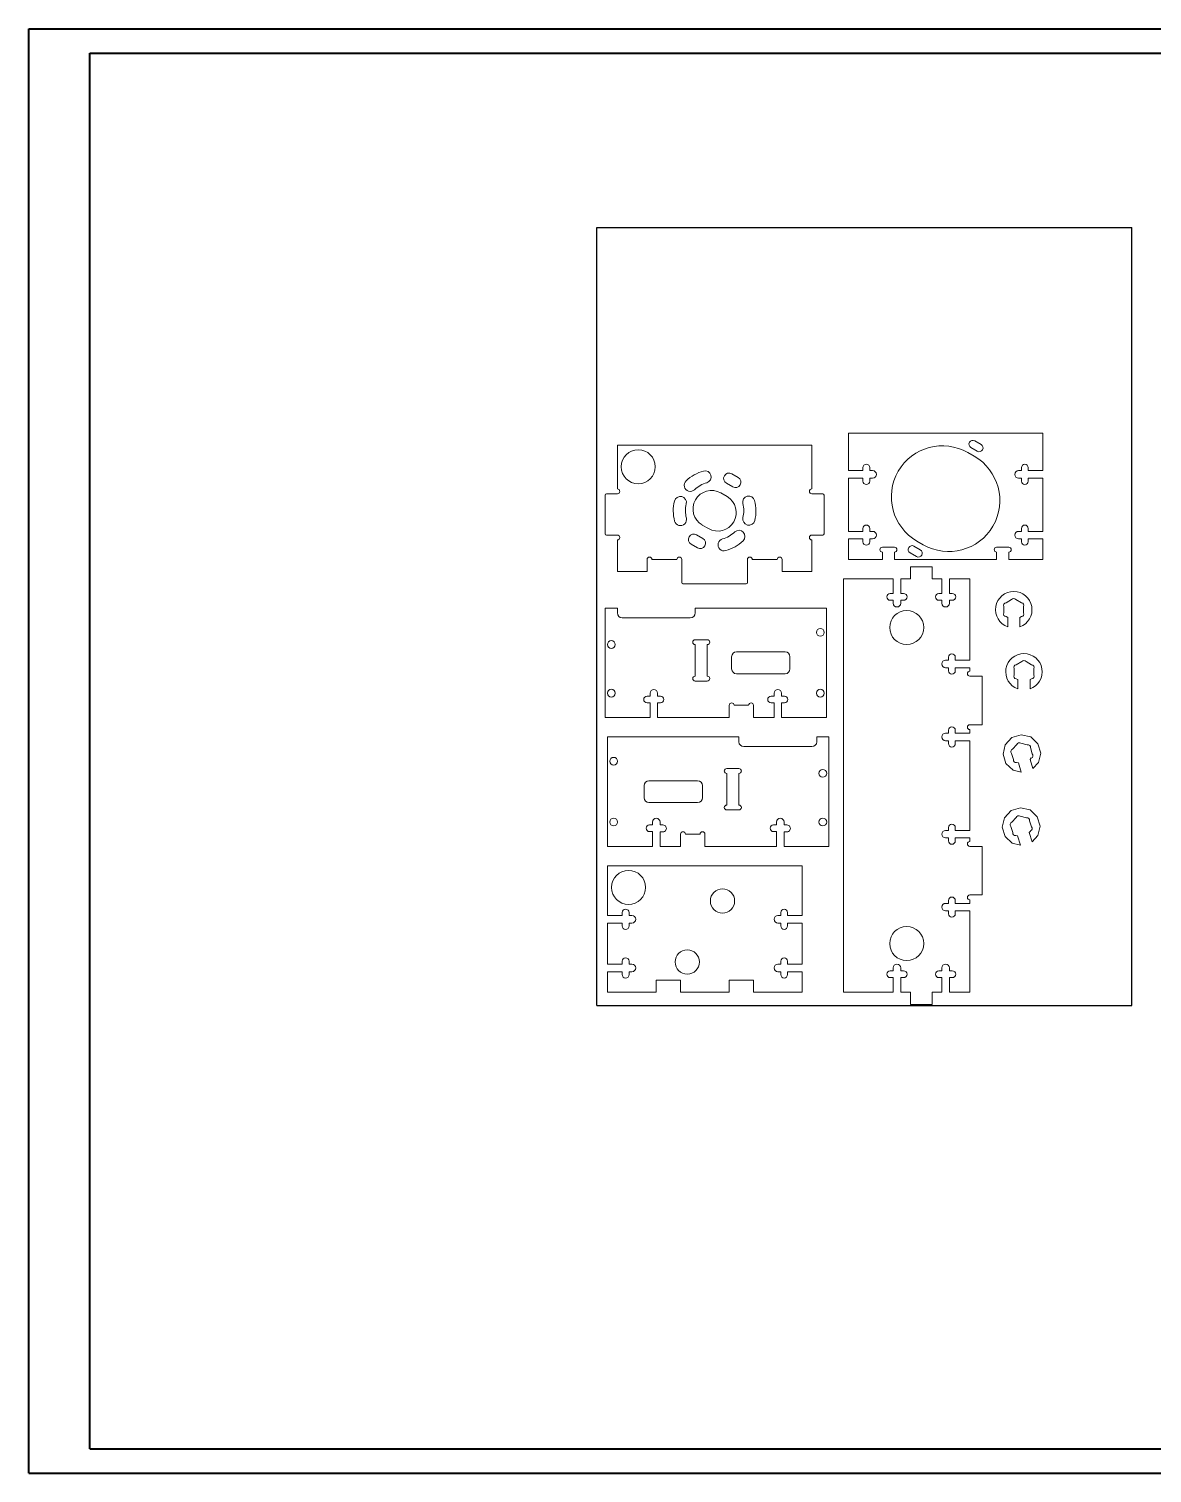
# Model space of a CAD drawing. Header units: millimetres. Extents: x 0 to 841, y 0 to 594.
# Drawn here: x 0 to 462, y 0 to 594 of the extents above; entities that cross this region are included whole.
import ezdxf

# ---------------------------------------------------------------- set-up
doc = ezdxf.new("R2010")
doc.units = ezdxf.units.MM

msp = doc.modelspace()

# ---------------------------------------------------------------- linework, layer by layer
at = {"color": 7, "linetype": 'Continuous', "lineweight": 40}
for p, q in [((0.08, 0.21), (0.08, 594.21)), ((0.08, 594.21), (841.08, 594.21)), ((25.08, 10.21), (25.08, 584.21)), ((25.08, 584.21), (831.08, 584.21)), ((25.08, 10.21), (831.08, 10.21)), ((0.08, 0.21), (841.08, 0.21))]:
    msp.add_line(p, q, dxfattribs=at)
at = {"color": 7, "linetype": 'Continuous'}
for p, q in [((233.63, 192.59), (233.63, 512.59)), ((233.63, 512.59), (453.63, 512.59)), ((453.63, 192.59), (453.63, 512.59)), ((233.63, 192.59), (453.63, 192.59))]:
    msp.add_line(p, q, dxfattribs=at)
at = {"color": 7, "linetype": 'Continuous', "lineweight": 15}
for p, q in [((337.1, 428), (417.1, 428)), ((337.1, 412.55), (337.1, 428)), ((417.1, 428), (417.1, 412.55)), ((242.1, 405), (242.1, 423)), ((242.1, 423), (322.1, 423)), ((322.1, 423), (322.1, 405)), ((387.5, 422.01), (390.1, 420.51)), ((391.7, 423.28), (389.1, 424.78)), ((388.9, 418.43), (386.3, 419.93)), ((289.18, 411.25), (291.78, 409.75)), ((343.1, 412.55), (337.1, 412.55)), ((343.1, 413.75), (343.1, 412.55)), ((345.9, 412.55), (345.9, 413.75)), ((347.1, 412.55), (345.9, 412.55)), ((408.3, 412.55), (407.1, 412.55)), ((408.3, 413.75), (408.3, 412.55)), ((411.1, 412.55), (411.1, 413.75)), ((417.1, 412.55), (411.1, 412.55)), ((289.53, 405.85), (286.93, 407.35)), ((337.1, 409.45), (343.1, 409.45)), ((337.1, 387.55), (337.1, 409.45)), ((343.1, 409.45), (343.1, 408.25)), ((345.9, 408.25), (345.9, 409.45)), ((345.9, 409.45), (347.1, 409.45)), ((407.1, 409.45), (408.3, 409.45)), ((408.3, 409.45), (408.3, 408.25)), ((411.1, 408.25), (411.1, 409.45)), ((411.1, 409.45), (417.1, 409.45)), ((417.1, 409.45), (417.1, 387.55)), ((237.1, 386.5), (237.1, 402.5)), ((237.6, 403), (242.1, 403)), ((284.6, 403.33), (287.2, 401.83)), ((322.1, 403), (326.6, 403)), ((327.1, 402.5), (327.1, 386.5)), ((274.68, 386.14), (277.28, 384.64)), ((279.6, 388.66), (277, 390.16)), ((343.1, 387.55), (337.1, 387.55)), ((343.1, 388.75), (343.1, 387.55)), ((345.9, 387.55), (345.9, 388.75)), ((347.1, 387.55), (345.9, 387.55)), ((408.3, 387.55), (407.1, 387.55)), ((408.3, 388.75), (408.3, 387.55)), ((411.1, 387.55), (411.1, 388.75)), ((417.1, 387.55), (411.1, 387.55)), ((242.1, 386), (237.6, 386)), ((242.1, 371), (242.1, 384)), ((275.03, 380.74), (272.43, 382.24)), ((326.6, 386), (322.1, 386)), ((322.1, 384), (322.1, 371)), ((337.1, 384.45), (343.1, 384.45)), ((337.1, 376), (337.1, 384.45)), ((343.1, 384.45), (343.1, 383.25)), ((345.9, 383.25), (345.9, 384.45)), ((345.9, 384.45), (347.1, 384.45)), ((351.1, 381), (356.1, 381)), ((366.7, 379.98), (364.1, 381.48)), ((365.3, 383.56), (367.9, 382.06)), ((398.1, 381), (403.1, 381)), ((407.1, 384.45), (408.3, 384.45)), ((408.3, 384.45), (408.3, 383.25)), ((411.1, 383.25), (411.1, 384.45)), ((411.1, 384.45), (417.1, 384.45)), ((417.1, 384.45), (417.1, 376)), ((254.35, 371), (254.35, 376)), ((256.35, 376), (266.6, 376)), ((268.6, 366.5), (268.6, 376)), ((295.6, 376), (295.6, 366.5)), ((297.6, 376), (307.85, 376)), ((309.85, 376), (309.85, 371)), ((351.1, 376), (337.1, 376)), ((351.1, 376), (351.1, 379)), ((356.1, 379), (356.1, 376)), ((398.1, 376), (356.1, 376)), ((362.5, 378.71), (365.1, 377.21)), ((398.1, 376), (398.1, 379)), ((403.1, 379), (403.1, 376)), ((417.1, 376), (403.1, 376)), ((254.35, 371), (242.1, 371)), ((322.1, 371), (309.85, 371)), ((362.65, 373), (362.65, 368)), ((371.55, 373), (362.65, 373)), ((371.55, 368), (371.55, 373)), ((295.1, 366), (269.1, 366)), ((335.1, 368), (335.1, 198)), ((355.55, 368), (335.1, 368)), ((355.55, 368), (355.55, 362)), ((358.65, 362), (358.65, 368)), ((362.65, 368), (358.65, 368)), ((375.55, 368), (371.55, 368)), ((375.55, 368), (375.55, 362)), ((378.65, 362), (378.65, 368)), ((387.1, 368), (378.65, 368)), ((387.1, 334.55), (387.1, 368)), ((355.55, 362), (354.35, 362)), ((354.35, 359.2), (355.55, 359.2)), ((355.55, 359.2), (355.55, 358)), ((359.85, 362), (358.65, 362)), ((358.65, 358), (358.65, 359.2)), ((358.65, 359.2), (359.85, 359.2)), ((375.55, 362), (374.35, 362)), ((374.35, 359.2), (375.55, 359.2)), ((375.55, 359.2), (375.55, 358)), ((379.85, 362), (378.65, 362)), ((378.65, 358), (378.65, 359.2)), ((378.65, 359.2), (379.85, 359.2)), ((401.08, 353.98), (401.08, 356.66)), ((401.95, 358.16), (404.26, 359.5)), ((406, 359.5), (408.31, 358.16)), ((409.18, 356.66), (409.18, 353.98)), ((242.1, 356), (237.1, 356)), ((237.1, 356), (237.1, 311)), ((242.1, 356), (242.1, 354)), ((244.1, 352), (272.1, 352)), ((274.1, 354), (274.1, 356)), ((328.1, 356), (274.1, 356)), ((328.1, 311), (328.1, 356)), ((402.63, 352.09), (401.95, 352.48)), ((402.63, 348.25), (402.63, 352.09)), ((408.31, 352.48), (407.63, 352.09)), ((407.63, 352.09), (407.63, 348.25)), ((274.1, 343), (279.1, 343)), ((274.1, 328), (274.1, 341)), ((279.1, 341), (279.1, 328)), ((289.1, 336), (289.1, 331)), ((311.1, 338), (291.1, 338)), ((313.1, 331), (313.1, 336)), ((378.3, 334.55), (377.1, 334.55)), ((378.3, 335.75), (378.3, 334.55)), ((381.1, 334.55), (381.1, 335.75)), ((387.1, 334.55), (381.1, 334.55)), ((406.13, 332.64), (408.45, 333.98)), ((410.18, 333.98), (412.5, 332.64)), ((291.1, 329), (311.1, 329)), ((377.1, 331.45), (378.3, 331.45)), ((378.3, 331.45), (378.3, 330.25)), ((381.1, 330.25), (381.1, 331.45)), ((381.1, 331.45), (387.1, 331.45)), ((387.1, 330), (387.1, 331.45)), ((392.1, 328), (387.1, 328)), ((392.1, 308), (392.1, 328)), ((405.27, 328.46), (405.27, 331.14)), ((406.82, 326.57), (406.13, 326.96)), ((412.5, 326.96), (411.82, 326.57)), ((413.37, 331.14), (413.37, 328.46)), ((255.55, 321), (255.55, 319.79)), ((258.65, 319.79), (258.65, 321)), ((279.1, 326), (274.1, 326)), ((306.55, 321), (306.55, 319.79)), ((309.65, 319.79), (309.65, 321)), ((406.82, 322.73), (406.82, 326.57)), ((411.82, 326.57), (411.82, 322.73)), ((255.55, 319.79), (254.34, 319.79)), ((254.35, 317), (255.55, 317)), ((255.55, 317), (255.55, 311)), ((259.85, 319.79), (258.65, 319.79)), ((258.65, 317.06), (259.85, 317.06)), ((258.65, 311), (258.65, 317.06)), ((288.1, 316), (288.1, 311)), ((296.1, 316), (290.1, 316)), ((298.1, 311), (298.1, 316)), ((306.55, 319.79), (305.34, 319.79)), ((305.35, 317), (306.55, 317)), ((306.55, 317), (306.55, 311)), ((310.85, 319.79), (309.65, 319.79)), ((309.65, 311), (309.65, 317.06)), ((309.65, 317.06), (310.85, 317.06)), ((237.1, 311), (255.55, 311)), ((258.65, 311), (288.1, 311)), ((298.1, 311), (306.55, 311)), ((309.65, 311), (328.1, 311)), ((238.1, 303), (292.1, 303)), ((238.1, 258), (238.1, 303)), ((292.1, 303), (292.1, 301)), ((324.1, 301), (324.1, 303)), ((324.1, 303), (329.1, 303)), ((329.1, 303), (329.1, 258)), ((378.3, 304.55), (377.1, 304.55)), ((378.3, 305.75), (378.3, 304.55)), ((381.1, 304.55), (381.1, 305.75)), ((387.1, 304.55), (381.1, 304.55)), ((387.1, 308), (392.1, 308)), ((387.1, 304.55), (387.1, 306)), ((408.24, 303.89), (404.39, 302.73)), ((412.15, 302.98), (408.24, 303.89)), ((415.08, 300.23), (412.15, 302.98)), ((294.1, 299), (322.1, 299)), ((377.1, 301.45), (378.3, 301.45)), ((378.3, 301.45), (378.3, 300.25)), ((381.1, 300.25), (381.1, 301.45)), ((381.1, 301.45), (387.1, 301.45)), ((387.1, 264.55), (387.1, 301.45)), ((401.64, 299.79), (400.73, 295.88)), ((404.39, 302.73), (401.64, 299.79)), ((406.45, 299.88), (404.62, 297.92)), ((410.71, 299.77), (408.11, 300.38)), ((412.75, 296.02), (411.98, 298.59)), ((416.25, 296.38), (415.08, 300.23)), ((400.73, 295.88), (401.89, 292.03)), ((401.89, 292.03), (404.83, 289.28)), ((404.22, 296.24), (405, 293.68)), ((406.26, 292.49), (407.03, 292.31)), ((407.03, 292.31), (408.19, 288.5)), ((411.82, 293.76), (412.36, 294.34)), ((412.97, 289.95), (411.82, 293.76)), ((412.97, 289.95), (415.33, 292.47)), ((415.33, 292.47), (416.25, 296.38)), ((292.1, 290), (287.1, 290)), ((287.1, 288), (287.1, 275)), ((292.1, 275), (292.1, 288)), ((404.83, 289.28), (408.19, 288.5)), ((253.1, 283), (253.1, 278)), ((275.1, 285), (255.1, 285)), ((277.1, 278), (277.1, 283)), ((255.1, 276), (275.1, 276)), ((407.93, 273.86), (404.08, 272.7)), ((411.84, 272.95), (407.93, 273.86)), ((256.55, 268), (256.55, 266.79)), ((259.65, 266.79), (259.65, 268)), ((287.1, 273), (292.1, 273)), ((307.55, 268), (307.55, 266.79)), ((310.65, 266.79), (310.65, 268)), ((401.33, 269.77), (400.42, 265.85)), ((404.08, 272.7), (401.33, 269.77)), ((406.14, 269.85), (404.31, 267.9)), ((410.41, 269.74), (407.8, 270.35)), ((412.45, 266), (411.67, 268.56)), ((414.78, 270.2), (411.84, 272.95)), ((415.94, 266.35), (414.78, 270.2)), ((256.55, 266.79), (255.35, 266.79)), ((255.35, 264.06), (256.55, 264.06)), ((256.55, 264.06), (256.55, 258)), ((260.87, 266.79), (259.65, 266.79)), ((259.65, 258), (259.65, 264)), ((259.65, 264), (260.85, 264)), ((268.1, 263), (268.1, 258)), ((276.1, 263), (270.1, 263)), ((278.1, 258), (278.1, 263)), ((307.55, 266.79), (306.35, 266.79)), ((306.35, 264.06), (307.55, 264.06)), ((307.55, 264.06), (307.55, 258)), ((311.87, 266.79), (310.65, 266.79)), ((310.65, 258), (310.65, 264)), ((310.65, 264), (311.85, 264)), ((378.3, 264.55), (377.1, 264.55)), ((377.1, 261.45), (378.3, 261.45)), ((378.3, 265.75), (378.3, 264.55)), ((378.3, 261.45), (378.3, 260.25)), ((381.1, 264.55), (381.1, 265.75)), ((387.1, 264.55), (381.1, 264.55)), ((381.1, 260.25), (381.1, 261.45)), ((381.1, 261.45), (387.1, 261.45)), ((387.1, 260), (387.1, 261.45)), ((400.42, 265.85), (401.59, 262.01)), ((401.59, 262.01), (404.52, 259.26)), ((403.92, 266.21), (404.69, 263.65)), ((405.96, 262.46), (406.73, 262.28)), ((406.73, 262.28), (407.88, 258.47)), ((411.51, 263.73), (412.05, 264.31)), ((412.67, 259.92), (411.51, 263.73)), ((412.67, 259.92), (415.03, 262.44)), ((415.03, 262.44), (415.94, 266.35)), ((256.55, 258), (238.1, 258)), ((268.1, 258), (259.65, 258)), ((307.55, 258), (278.1, 258)), ((329.1, 258), (310.65, 258)), ((392.1, 258), (387.1, 258)), ((392.1, 238), (392.1, 258)), ((404.52, 259.26), (407.88, 258.47)), ((238.1, 229.55), (238.1, 250)), ((238.1, 250), (318.1, 250)), ((318.1, 250), (318.1, 229.55)), ((387.1, 238), (392.1, 238)), ((378.3, 234.55), (377.1, 234.55)), ((378.3, 235.75), (378.3, 234.55)), ((381.1, 234.55), (381.1, 235.75)), ((387.1, 234.55), (381.1, 234.55)), ((387.1, 234.55), (387.1, 236)), ((244.1, 229.55), (238.1, 229.55)), ((238.1, 209.55), (238.1, 226.45)), ((238.1, 226.45), (244.1, 226.45)), ((244.1, 230.75), (244.1, 229.55)), ((244.1, 226.45), (244.1, 225.25)), ((246.9, 229.55), (246.9, 230.75)), ((248.1, 229.55), (246.9, 229.55)), ((246.9, 225.25), (246.9, 226.45)), ((246.9, 226.45), (248.1, 226.45)), ((309.3, 229.55), (308.1, 229.55)), ((308.1, 226.45), (309.3, 226.45)), ((309.3, 230.75), (309.3, 229.55)), ((309.3, 226.45), (309.3, 225.25)), ((312.1, 229.55), (312.1, 230.75)), ((318.1, 229.55), (312.1, 229.55)), ((312.1, 226.45), (318.1, 226.45)), ((312.1, 225.25), (312.1, 226.45)), ((318.1, 226.45), (318.1, 209.55)), ((377.1, 231.45), (378.3, 231.45)), ((378.3, 231.45), (378.3, 230.25)), ((381.1, 230.25), (381.1, 231.45)), ((381.1, 231.45), (387.1, 231.45)), ((387.1, 198), (387.1, 231.45)), ((244.1, 209.55), (238.1, 209.55)), ((244.1, 210.75), (244.1, 209.55)), ((246.9, 209.55), (246.9, 210.75)), ((248.1, 209.55), (246.9, 209.55)), ((309.3, 209.55), (308.1, 209.55)), ((309.3, 210.75), (309.3, 209.55)), ((312.1, 209.55), (312.1, 210.75)), ((318.1, 209.55), (312.1, 209.55)), ((355.55, 208), (355.55, 206.8)), ((358.65, 206.8), (358.65, 208)), ((375.55, 208), (375.55, 206.8)), ((378.65, 206.8), (378.65, 208)), ((238.1, 206.45), (244.1, 206.45)), ((238.1, 198), (238.1, 206.45)), ((244.1, 206.45), (244.1, 205.25)), ((246.9, 206.45), (248.1, 206.45)), ((246.9, 205.25), (246.9, 206.45)), ((258.1, 203), (258.1, 198)), ((268.1, 203), (258.1, 203)), ((268.1, 198), (268.1, 203)), ((298.1, 203), (288.1, 203)), ((288.1, 203), (288.1, 198)), ((298.1, 198), (298.1, 203)), ((308.1, 206.45), (309.3, 206.45)), ((309.3, 206.45), (309.3, 205.25)), ((312.1, 206.45), (318.1, 206.45)), ((312.1, 205.25), (312.1, 206.45)), ((318.1, 206.45), (318.1, 198)), ((355.55, 206.8), (354.35, 206.8)), ((354.35, 204), (355.55, 204)), ((355.55, 204), (355.55, 198)), ((359.85, 206.8), (358.65, 206.8)), ((358.65, 198), (358.65, 204)), ((358.65, 204), (359.85, 204)), ((375.55, 206.8), (374.35, 206.8)), ((374.35, 204), (375.55, 204)), ((375.55, 204), (375.55, 198)), ((379.85, 206.8), (378.65, 206.8)), ((378.65, 198), (378.65, 204)), ((378.65, 204), (379.85, 204)), ((258.1, 198), (238.1, 198)), ((288.1, 198), (268.1, 198)), ((318.1, 198), (298.1, 198)), ((335.1, 198), (355.55, 198)), ((358.65, 198), (362.65, 198)), ((362.65, 198), (362.65, 193)), ((371.55, 198), (375.55, 198)), ((371.55, 193), (371.55, 198)), ((378.65, 198), (387.1, 198)), ((362.65, 193), (371.55, 193))]:
    msp.add_line(p, q, dxfattribs=at)
for centre, radius in [((250.71, 414.12), 7), ((361.1, 348), 7), ((325.6, 346), 1.6), ((239.6, 341), 1.6), ((239.6, 321), 1.6), ((325.6, 321), 1.6), ((240.6, 293), 1.6), ((326.6, 288), 1.6), ((240.6, 268), 1.6), ((326.6, 268), 1.6), ((246.71, 241.12), 7), ((285.35, 235.55), 5), ((361.1, 218), 7), ((270.85, 210.44), 5)]:
    msp.add_circle(centre, radius, dxfattribs=at)
for centre, radius, start, end in [((375.8, 401.75), 21, 60, 240), ((388.3, 423.4), 1.6, 60, 240), ((390.9, 421.9), 1.6, 240, 60), ((378.4, 400.25), 21, 240, 60), ((282.1, 396), 17, 105.63256, 133.56848), ((278.2, 409.96), 2.5, 285.63256, 105.63256), ((288.05, 409.3), 2.25, 60, 240), ((344.5, 413.75), 1.4, 0, 180), ((347.1, 411), 1.55, 270, 90), ((407.1, 411), 1.55, 90, 270), ((409.7, 413.75), 1.4, 0, 180), ((242.1, 404), 1, 270, 90), ((272.11, 406.5), 2.5, 133.56848, 313.56848), ((280.8, 396.75), 7.6, 60, 240), ((282.1, 396), 12, 105.63256, 133.56848), ((290.65, 407.8), 2.25, 240, 60), ((322.1, 404), 1, 90, 270), ((344.5, 408.25), 1.4, 180, 0), ((409.7, 408.25), 1.4, 180, 0), ((237.6, 402.5), 0.5, 90, 180), ((282.1, 396), 17, 166.43152, 194.36744), ((268.01, 399.4), 2.5, 346.43152, 166.43152), ((282.1, 396), 12, 166.43152, 194.36744), ((283.4, 395.25), 7.6, 240, 60), ((296.15, 399.59), 2.5, 14.36744, 194.36744), ((282.1, 396), 12, 346.43152, 14.36744), ((282.1, 396), 17, 346.43152, 14.36744), ((326.6, 402.5), 0.5, 0, 90), ((268.06, 392.4), 2.5, 194.36744, 14.36744), ((296.2, 392.59), 2.5, 166.43152, 346.43152), ((237.6, 386.5), 0.5, 180, 270), ((273.55, 384.19), 2.25, 60, 240), ((282.1, 396), 12, 285.63256, 313.56848), ((292.1, 385.49), 2.5, 313.56848, 133.56848), ((326.6, 386.5), 0.5, 270, 0), ((344.5, 388.75), 1.4, 0, 180), ((347.1, 386), 1.55, 270, 90), ((407.1, 386), 1.55, 90, 270), ((409.7, 388.75), 1.4, 0, 180), ((242.1, 385), 1, 270, 90), ((276.15, 382.69), 2.25, 240, 60), ((286.01, 382.03), 2.5, 105.63256, 285.63256), ((282.1, 396), 17, 285.63256, 313.56848), ((322.1, 385), 1, 90, 270), ((344.5, 383.25), 1.4, 180, 0), ((351.1, 380), 1, 90, 270), ((356.1, 380), 1, 270, 90), ((363.3, 380.09), 1.6, 60, 240), ((398.1, 380), 1, 90, 270), ((403.1, 380), 1, 270, 90), ((409.7, 383.25), 1.4, 180, 0), ((255.35, 376), 1, 0, 180), ((267.6, 376), 1, 0, 180), ((296.6, 376), 1, 0, 180), ((308.85, 376), 1, 0, 180), ((365.9, 378.59), 1.6, 240, 60), ((269.1, 366.5), 0.5, 180, 270), ((295.1, 366.5), 0.5, 270, 0), ((405.13, 355.32), 7.5, 289.47122, 250.52878), ((354.35, 360.6), 1.4, 90, 270), ((357.1, 358), 1.55, 180, 0), ((359.85, 360.6), 1.4, 270, 90), ((374.35, 360.6), 1.4, 90, 270), ((377.1, 358), 1.55, 180, 0), ((379.85, 360.6), 1.4, 270, 90), ((401.95, 357.16), 1, 90, 210), ((405.13, 359), 1, 30, 150), ((408.31, 357.16), 1, 330, 90), ((244.1, 354), 2, 180, 270), ((272.1, 354), 2, 270, 0), ((401.95, 353.48), 1, 150, 270), ((408.31, 353.48), 1, 270, 30), ((274.1, 342), 1, 90, 270), ((279.1, 342), 1, 270, 90), ((291.1, 336), 2, 90, 180), ((311.1, 336), 2, 0, 90), ((377.1, 333), 1.55, 90, 270), ((379.7, 335.75), 1.4, 0, 180), ((409.32, 329.8), 7.5, 289.47122, 250.52878), ((409.32, 333.48), 1, 30, 150), ((274.1, 327), 1, 90, 270), ((279.1, 327), 1, 270, 90), ((291.1, 331), 2, 180, 270), ((311.1, 331), 2, 270, 0), ((379.7, 330.25), 1.4, 180, 0), ((387.1, 329), 1, 90, 270), ((406.13, 331.64), 1, 90, 210), ((406.13, 327.96), 1, 150, 270), ((412.5, 331.64), 1, 330, 90), ((412.5, 327.96), 1, 270, 30), ((257.1, 321), 1.55, 0, 180), ((308.1, 321), 1.55, 0, 180), ((254.34, 318.39), 1.4, 90.36153, 270.36153), ((259.85, 318.43), 1.37, 270, 90), ((289.1, 316), 1, 0, 180), ((297.1, 316), 1, 0, 180), ((305.34, 318.39), 1.4, 90.36153, 270.36153), ((310.85, 318.43), 1.37, 270, 90), ((377.1, 303), 1.55, 90, 270), ((379.7, 305.75), 1.4, 0, 180), ((387.1, 307), 1, 90, 270), ((294.1, 301), 2, 180, 270), ((322.1, 301), 2, 270, 0), ((379.7, 300.25), 1.4, 180, 0), ((404.91, 296.97), 1, 106.84851, 226.84851), ((407.42, 299.65), 1, 46.84851, 166.84851), ((411, 298.81), 1, 346.84851, 106.84851), ((405.97, 293.45), 1, 166.84851, 286.84851), ((412.07, 295.29), 1, 286.84851, 46.84851), ((287.1, 289), 1, 90, 270), ((292.1, 289), 1, 270, 90), ((255.1, 283), 2, 90, 180), ((275.1, 283), 2, 0, 90), ((255.1, 278), 2, 180, 270), ((275.1, 278), 2, 270, 0), ((287.1, 274), 1, 90, 270), ((292.1, 274), 1, 270, 90), ((258.1, 268), 1.55, 360, 180), ((309.1, 268), 1.55, 360, 180), ((404.6, 266.94), 1, 106.84851, 226.84851), ((407.12, 269.62), 1, 46.84851, 166.84851), ((410.7, 268.79), 1, 346.84851, 106.84851), ((255.35, 265.43), 1.37, 90, 270), ((260.86, 265.39), 1.4, 269.63847, 89.63847), ((269.1, 263), 1, 0, 180), ((277.1, 263), 1, 0, 180), ((306.35, 265.43), 1.37, 90, 270), ((311.86, 265.39), 1.4, 269.63847, 89.63847), ((377.1, 263), 1.55, 90, 270), ((379.7, 265.75), 1.4, 0, 180), ((405.67, 263.42), 1, 166.84851, 286.84851), ((411.76, 265.27), 1, 286.84851, 46.84851), ((379.7, 260.25), 1.4, 180, 0), ((387.1, 259), 1, 90, 270), ((387.1, 237), 1, 90, 270), ((245.5, 230.75), 1.4, 0, 180), ((310.7, 230.75), 1.4, 0, 180), ((377.1, 233), 1.55, 90, 270), ((379.7, 235.75), 1.4, 0, 180), ((248.1, 228), 1.55, 270, 90), ((308.1, 228), 1.55, 90, 270), ((379.7, 230.25), 1.4, 180, 0), ((245.5, 225.25), 1.4, 180, 0), ((310.7, 225.25), 1.4, 180, 0), ((245.5, 210.75), 1.4, 0, 180), ((248.1, 208), 1.55, 270, 90), ((308.1, 208), 1.55, 90, 270), ((310.7, 210.75), 1.4, 0, 180), ((357.1, 208), 1.55, 0, 180), ((377.1, 208), 1.55, 0, 180), ((245.5, 205.25), 1.4, 180, 0), ((310.7, 205.25), 1.4, 180, 0), ((354.35, 205.4), 1.4, 90, 270), ((359.85, 205.4), 1.4, 270, 90), ((374.35, 205.4), 1.4, 90, 270), ((379.85, 205.4), 1.4, 270, 90)]:
    msp.add_arc(centre, radius, start, end, dxfattribs=at)

doc.saveas('drawing.dxf')
